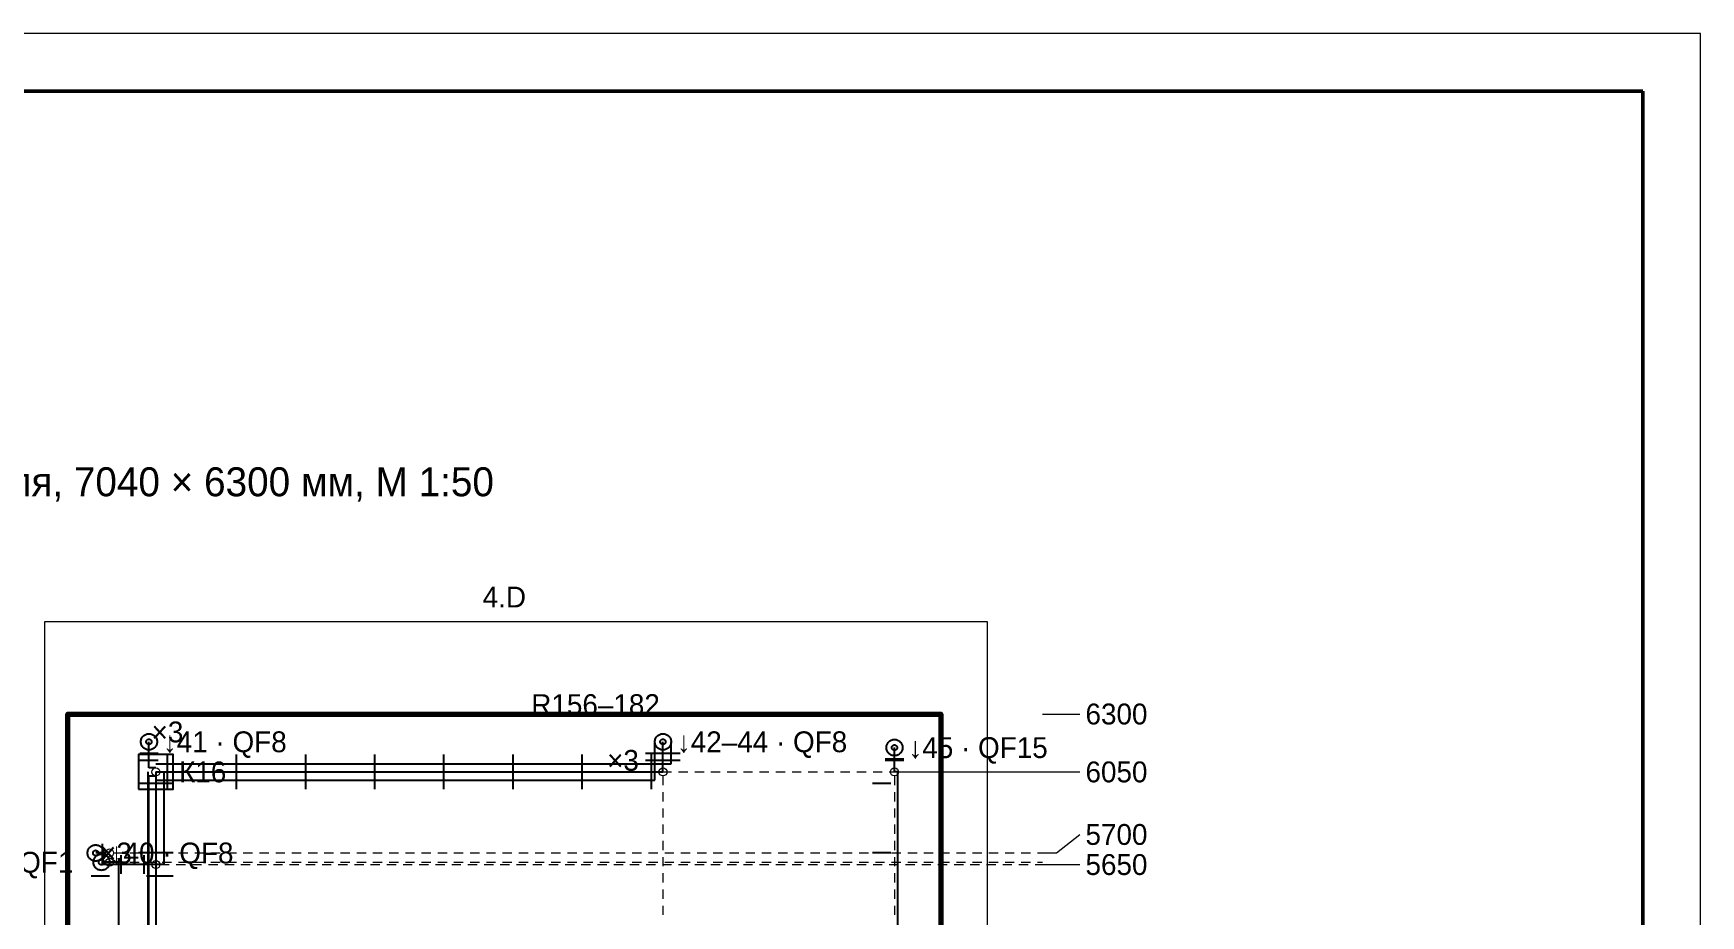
# Paper-space layout '08 Розгортки' of a CAD drawing. Header units: millimetres. Extents: x 0 to 841, y 0 to 594.
# Drawn here: x 697 to 841, y 517.8 to 594 of the extents above; entities that cross this region are included whole.
import ezdxf
from ezdxf.enums import TextEntityAlignment as Align

# ---------------------------------------------------------------- set-up
doc = ezdxf.new("R2010")
doc.units = ezdxf.units.MM
doc.linetypes.add('E_CABLE_DASH', pattern=[450, 300, -150])
for name, color, linetype in [('A-SHEET', 7, 'Continuous'), ('E-ELEV', 7, 'Continuous'), ('M-FIX', 7, 'Continuous'), ('W-BOX', 1, 'Continuous'), ('W-CABLE-DEVICE', 1, 'E_CABLE_DASH'), ('W-CABLE-LIGHT', 1, 'E_CABLE_DASH'), ('W-CABLE-SOCKET', 1, 'E_CABLE_DASH')]:
    doc.layers.add(name, color=color, linetype=linetype)
doc.styles.add('PLEX_LIGHT', font='IBMPlexSans-Light.ttf')

psp = doc.layouts.new('08 Розгортки')

# ---------------------------------------------------------------- linework, layer by layer
at = {"layer": 'A-SHEET', "lineweight": 18}
for p, q in [((841, 594), (0, 594)), ((841, 0), (841, 594))]:
    psp.add_line(p, q, dxfattribs=at)
at = {"layer": 'A-SHEET', "lineweight": 50}
for p, q in [((836, 589), (20, 589)), ((836, 5), (836, 589))]:
    psp.add_line(p, q, dxfattribs=at)
at = {"layer": 'E-ELEV', "lineweight": 13, "true_color": 0x29251f}
for p, q in [((784.16, 535.23), (785.36, 535.23)), ((785.36, 535.23), (787.36, 535.23)), ((784.16, 530.23), (785.36, 530.23)), ((785.36, 530.23), (787.36, 530.23)), ((785.36, 523.23), (787.36, 524.83)), ((784.16, 523.23), (785.36, 523.23)), ((784.16, 522.23), (785.36, 522.23)), ((785.36, 522.23), (787.36, 522.23))]:
    psp.add_line(p, q, dxfattribs=at)
at = {"layer": 'E-ELEV', "lineweight": 13, "true_color": 0xd9d3c8}
for p, q in [((707.91, 530.23), (708.71, 530.23)), ((709.31, 530.23), (710.11, 530.23)), ((710.71, 530.23), (711.51, 530.23)), ((712.11, 530.23), (712.91, 530.23)), ((713.51, 530.23), (714.31, 530.23)), ((714.91, 530.23), (715.71, 530.23)), ((716.31, 530.23), (717.11, 530.23)), ((717.71, 530.23), (718.51, 530.23)), ((719.11, 530.23), (719.91, 530.23)), ((720.51, 530.23), (721.31, 530.23)), ((721.91, 530.23), (722.71, 530.23)), ((723.31, 530.23), (724.11, 530.23)), ((724.71, 530.23), (725.51, 530.23)), ((726.11, 530.23), (726.91, 530.23)), ((727.51, 530.23), (728.31, 530.23)), ((728.91, 530.23), (729.71, 530.23)), ((730.31, 530.23), (731.11, 530.23)), ((731.71, 530.23), (732.51, 530.23)), ((733.11, 530.23), (733.91, 530.23)), ((734.51, 530.23), (735.31, 530.23)), ((735.91, 530.23), (736.71, 530.23)), ((737.31, 530.23), (738.11, 530.23)), ((738.71, 530.23), (739.51, 530.23)), ((740.11, 530.23), (740.91, 530.23)), ((741.51, 530.23), (742.31, 530.23)), ((742.91, 530.23), (743.71, 530.23)), ((744.31, 530.23), (745.11, 530.23)), ((745.71, 530.23), (746.51, 530.23)), ((747.11, 530.23), (747.91, 530.23)), ((748.51, 530.23), (749.31, 530.23)), ((749.91, 530.23), (750.71, 530.23)), ((751.31, 530.23), (752.11, 530.23)), ((752.71, 530.23), (753.51, 530.23)), ((754.11, 530.23), (754.91, 530.23)), ((755.51, 530.23), (756.31, 530.23)), ((756.91, 530.23), (757.71, 530.23)), ((758.31, 530.23), (759.11, 530.23)), ((759.71, 530.23), (760.51, 530.23)), ((761.11, 530.23), (761.91, 530.23)), ((762.51, 530.23), (763.31, 530.23)), ((763.91, 530.23), (764.71, 530.23)), ((765.31, 530.23), (766.11, 530.23)), ((766.71, 530.23), (767.51, 530.23)), ((768.11, 530.23), (768.91, 530.23)), ((769.51, 530.23), (770.31, 530.23)), ((770.91, 530.23), (771.71, 530.23)), ((771.71, 530.23), (772.51, 530.23)), ((772.31, 530.23), (773.11, 530.23)), ((773.11, 530.23), (773.91, 530.23)), ((773.71, 530.23), (774.51, 530.23)), ((774.51, 530.23), (775.31, 530.23)), ((775.11, 530.23), (775.91, 530.23)), ((775.91, 530.23), (776.71, 530.23)), ((776.51, 530.23), (777.31, 530.23)), ((777.31, 530.23), (778.11, 530.23)), ((777.91, 530.23), (778.71, 530.23)), ((778.71, 530.23), (779.51, 530.23)), ((779.31, 530.23), (780.11, 530.23)), ((780.11, 530.23), (780.91, 530.23)), ((780.71, 530.23), (781.51, 530.23)), ((781.51, 530.23), (782.31, 530.23)), ((782.11, 530.23), (782.91, 530.23)), ((782.91, 530.23), (783.71, 530.23)), ((783.51, 530.23), (784.16, 530.23)), ((707.56, 529.88), (707.56, 529.08)), ((751.36, 529.88), (751.36, 529.08)), ((771.36, 529.88), (771.36, 529.08)), ((707.56, 528.48), (707.56, 527.68)), ((751.36, 528.48), (751.36, 527.68)), ((771.36, 528.48), (771.36, 527.68)), ((707.56, 527.08), (707.56, 526.28)), ((751.36, 527.08), (751.36, 526.28)), ((771.36, 527.08), (771.36, 526.28)), ((707.56, 525.68), (707.56, 524.88)), ((707.56, 524.28), (707.56, 523.48)), ((751.36, 525.68), (751.36, 524.88)), ((751.36, 524.28), (751.36, 523.48)), ((771.36, 525.68), (771.36, 524.88)), ((771.36, 524.28), (771.36, 523.48)), ((703.91, 523.23), (704.71, 523.23)), ((705.31, 523.23), (706.11, 523.23)), ((706.71, 523.23), (707.51, 523.23)), ((707.56, 522.88), (707.56, 522.08)), ((708.11, 523.23), (708.91, 523.23)), ((709.51, 523.23), (710.31, 523.23)), ((710.91, 523.23), (711.71, 523.23)), ((712.31, 523.23), (713.11, 523.23)), ((713.71, 523.23), (714.51, 523.23)), ((715.11, 523.23), (715.91, 523.23)), ((716.51, 523.23), (717.31, 523.23)), ((717.91, 523.23), (718.71, 523.23)), ((719.31, 523.23), (720.11, 523.23)), ((720.71, 523.23), (721.51, 523.23)), ((722.11, 523.23), (722.91, 523.23)), ((723.51, 523.23), (724.31, 523.23)), ((724.91, 523.23), (725.71, 523.23)), ((726.31, 523.23), (727.11, 523.23)), ((727.71, 523.23), (728.51, 523.23)), ((729.11, 523.23), (729.91, 523.23)), ((730.51, 523.23), (731.31, 523.23)), ((731.91, 523.23), (732.71, 523.23)), ((733.31, 523.23), (734.11, 523.23)), ((734.71, 523.23), (735.51, 523.23)), ((736.11, 523.23), (736.91, 523.23)), ((737.51, 523.23), (738.31, 523.23)), ((738.91, 523.23), (739.71, 523.23)), ((740.31, 523.23), (741.11, 523.23)), ((741.71, 523.23), (742.51, 523.23)), ((743.11, 523.23), (743.91, 523.23)), ((744.51, 523.23), (745.31, 523.23)), ((745.91, 523.23), (746.71, 523.23)), ((747.31, 523.23), (748.11, 523.23)), ((748.71, 523.23), (749.51, 523.23)), ((750.11, 523.23), (750.91, 523.23)), ((751.36, 522.88), (751.36, 522.08)), ((751.51, 523.23), (752.31, 523.23)), ((752.91, 523.23), (753.71, 523.23)), ((754.31, 523.23), (755.11, 523.23)), ((755.71, 523.23), (756.51, 523.23)), ((757.11, 523.23), (757.91, 523.23)), ((758.51, 523.23), (759.31, 523.23)), ((759.91, 523.23), (760.71, 523.23)), ((761.31, 523.23), (762.11, 523.23)), ((762.71, 523.23), (763.51, 523.23)), ((764.11, 523.23), (764.91, 523.23)), ((765.51, 523.23), (766.31, 523.23)), ((766.91, 523.23), (767.71, 523.23)), ((768.31, 523.23), (769.11, 523.23)), ((769.71, 523.23), (770.51, 523.23)), ((771.11, 523.23), (771.91, 523.23)), ((771.36, 522.88), (771.36, 522.08)), ((772.51, 523.23), (773.31, 523.23)), ((773.91, 523.23), (774.71, 523.23)), ((775.31, 523.23), (776.11, 523.23)), ((776.71, 523.23), (777.51, 523.23)), ((778.11, 523.23), (778.91, 523.23)), ((779.51, 523.23), (780.31, 523.23)), ((780.91, 523.23), (781.71, 523.23)), ((782.31, 523.23), (783.11, 523.23)), ((783.71, 523.23), (784.16, 523.23)), ((703.91, 522.43), (704.71, 522.43)), ((705.31, 522.43), (706.11, 522.43)), ((706.71, 522.43), (707.51, 522.43)), ((707.56, 521.48), (707.56, 520.68)), ((707.91, 522.23), (708.71, 522.23)), ((708.11, 522.43), (708.91, 522.43)), ((709.31, 522.23), (710.11, 522.23)), ((709.51, 522.43), (710.31, 522.43)), ((710.71, 522.23), (711.51, 522.23)), ((710.91, 522.43), (711.71, 522.43)), ((712.11, 522.23), (712.91, 522.23)), ((712.31, 522.43), (713.11, 522.43)), ((713.51, 522.23), (714.31, 522.23)), ((713.71, 522.43), (714.51, 522.43)), ((714.91, 522.23), (715.71, 522.23)), ((715.11, 522.43), (715.91, 522.43)), ((716.31, 522.23), (717.11, 522.23)), ((716.51, 522.43), (717.31, 522.43)), ((717.71, 522.23), (718.51, 522.23)), ((717.91, 522.43), (718.71, 522.43)), ((719.11, 522.23), (719.91, 522.23)), ((719.31, 522.43), (720.11, 522.43)), ((720.51, 522.23), (721.31, 522.23)), ((720.71, 522.43), (721.51, 522.43)), ((721.91, 522.23), (722.71, 522.23)), ((722.11, 522.43), (722.91, 522.43)), ((723.31, 522.23), (724.11, 522.23)), ((723.51, 522.43), (724.31, 522.43)), ((724.71, 522.23), (725.51, 522.23)), ((724.91, 522.43), (725.71, 522.43)), ((726.11, 522.23), (726.91, 522.23)), ((726.31, 522.43), (727.11, 522.43)), ((727.51, 522.23), (728.31, 522.23)), ((727.71, 522.43), (728.51, 522.43)), ((728.91, 522.23), (729.71, 522.23)), ((729.11, 522.43), (729.91, 522.43)), ((730.31, 522.23), (731.11, 522.23)), ((730.51, 522.43), (731.31, 522.43)), ((731.71, 522.23), (732.51, 522.23)), ((731.91, 522.43), (732.71, 522.43)), ((733.11, 522.23), (733.91, 522.23)), ((733.31, 522.43), (734.11, 522.43)), ((734.51, 522.23), (735.31, 522.23)), ((734.71, 522.43), (735.51, 522.43)), ((735.91, 522.23), (736.71, 522.23)), ((736.11, 522.43), (736.91, 522.43)), ((737.31, 522.23), (738.11, 522.23)), ((737.51, 522.43), (738.31, 522.43)), ((738.71, 522.23), (739.51, 522.23)), ((738.91, 522.43), (739.71, 522.43)), ((740.11, 522.23), (740.91, 522.23)), ((740.31, 522.43), (741.11, 522.43)), ((741.51, 522.23), (742.31, 522.23)), ((741.71, 522.43), (742.51, 522.43)), ((742.91, 522.23), (743.71, 522.23)), ((743.11, 522.43), (743.91, 522.43)), ((744.31, 522.23), (745.11, 522.23)), ((744.51, 522.43), (745.31, 522.43)), ((745.71, 522.23), (746.51, 522.23)), ((745.91, 522.43), (746.71, 522.43)), ((747.11, 522.23), (747.91, 522.23)), ((747.31, 522.43), (748.11, 522.43)), ((748.51, 522.23), (749.31, 522.23)), ((748.71, 522.43), (749.51, 522.43)), ((749.91, 522.23), (750.71, 522.23)), ((750.11, 522.43), (750.91, 522.43)), ((751.31, 522.23), (752.11, 522.23)), ((751.36, 521.48), (751.36, 520.68)), ((751.51, 522.43), (752.31, 522.43)), ((752.71, 522.23), (753.51, 522.23)), ((752.91, 522.43), (753.71, 522.43)), ((754.11, 522.23), (754.91, 522.23)), ((754.31, 522.43), (755.11, 522.43)), ((755.51, 522.23), (756.31, 522.23)), ((755.71, 522.43), (756.51, 522.43)), ((756.91, 522.23), (757.71, 522.23)), ((757.11, 522.43), (757.91, 522.43)), ((758.31, 522.23), (759.11, 522.23)), ((758.51, 522.43), (759.31, 522.43)), ((759.71, 522.23), (760.51, 522.23)), ((759.91, 522.43), (760.71, 522.43)), ((761.11, 522.23), (761.91, 522.23)), ((761.31, 522.43), (762.11, 522.43)), ((762.51, 522.23), (763.31, 522.23)), ((762.71, 522.43), (763.51, 522.43)), ((763.91, 522.23), (764.71, 522.23)), ((764.11, 522.43), (764.91, 522.43)), ((765.31, 522.23), (766.11, 522.23)), ((765.51, 522.43), (766.31, 522.43)), ((766.71, 522.23), (767.51, 522.23)), ((766.91, 522.43), (767.71, 522.43)), ((768.11, 522.23), (768.91, 522.23)), ((768.31, 522.43), (769.11, 522.43)), ((769.51, 522.23), (770.31, 522.23)), ((769.71, 522.43), (770.51, 522.43)), ((770.91, 522.23), (771.71, 522.23)), ((771.11, 522.43), (771.91, 522.43)), ((771.36, 521.48), (771.36, 520.68)), ((772.31, 522.23), (773.11, 522.23)), ((772.51, 522.43), (773.31, 522.43)), ((773.71, 522.23), (774.51, 522.23)), ((773.91, 522.43), (774.71, 522.43)), ((775.11, 522.23), (775.91, 522.23)), ((775.31, 522.43), (776.11, 522.43)), ((776.51, 522.23), (777.31, 522.23)), ((776.71, 522.43), (777.51, 522.43)), ((777.91, 522.23), (778.71, 522.23)), ((778.11, 522.43), (778.91, 522.43)), ((779.31, 522.23), (780.11, 522.23)), ((779.51, 522.43), (780.31, 522.43)), ((780.71, 522.23), (781.51, 522.23)), ((780.91, 522.43), (781.71, 522.43)), ((782.11, 522.23), (782.91, 522.23)), ((782.31, 522.43), (783.11, 522.43)), ((783.51, 522.23), (784.16, 522.23)), ((783.71, 522.43), (784.16, 522.43)), ((707.56, 520.08), (707.56, 519.28)), ((751.36, 520.08), (751.36, 519.28)), ((771.36, 520.08), (771.36, 519.28)), ((707.56, 518.68), (707.56, 517.88)), ((751.36, 518.68), (751.36, 517.88)), ((771.36, 518.68), (771.36, 517.88))]:
    psp.add_line(p, q, dxfattribs=at)
psp.add_lwpolyline([(632.56, 401.23), (632.56, 485.43), (697.96, 485.43), (697.96, 543.23), (779.36, 543.23), (779.36, 401.23), (673.56, 401.23), (671.56, 401.23), (632.56, 401.23)], close=True, dxfattribs=at)
at = {"layer": 'E-ELEV', "lineweight": 70, "true_color": 0x29251f}
psp.add_lwpolyline([(634.56, 409.23), (634.56, 483.43), (699.96, 483.43), (699.96, 535.23), (775.36, 535.23), (775.36, 409.23), (673.56, 409.23), (673.56, 447.23), (681.96, 447.23), (681.96, 460.03), (663.96, 460.03), (663.96, 447.23), (671.56, 447.23), (671.56, 409.23)], close=True, dxfattribs=at)
at = {"layer": 'E-ELEV', "lineweight": 13, "true_color": 0x9a9288}
for centre in [(707.56, 530.23), (707.56, 530.23), (751.36, 530.23), (771.36, 530.23), (771.36, 530.23), (703.56, 523.23), (703.56, 522.43), (707.56, 522.23)]:
    psp.add_circle(centre, 0.35, dxfattribs=at)
at = {"layer": 'M-FIX', "lineweight": 25, "true_color": 0x29251f}
for p, q in [((707.76, 531.83), (706.16, 531.83)), ((708.56, 528.73), (708.56, 531.73)), ((714.53, 528.73), (714.53, 531.73)), ((720.5, 528.73), (720.5, 531.73)), ((726.47, 528.73), (726.47, 531.73)), ((732.44, 528.73), (732.44, 531.73)), ((738.41, 528.73), (738.41, 531.73)), ((744.38, 528.73), (744.38, 531.73)), ((752.86, 531.83), (749.86, 531.83)), ((750.36, 528.73), (750.36, 531.73)), ((707.76, 531.23), (706.16, 531.23)), ((752.86, 531.23), (749.86, 531.23)), ((772.16, 531.33), (770.56, 531.33)), ((772.16, 531.23), (770.56, 531.23)), ((709.06, 529.23), (706.06, 529.23)), ((707.76, 529.23), (706.16, 529.23)), ((771.06, 529.23), (769.46, 529.23)), ((702.96, 522.43), (702.96, 524.03)), ((704.56, 521.43), (704.56, 523.03)), ((709.06, 523.23), (706.06, 523.23)), ((707.76, 523.23), (706.16, 523.23)), ((706.56, 521.43), (706.56, 523.03)), ((771.06, 523.23), (769.46, 523.23)), ((703.56, 521.23), (701.96, 521.23)), ((709.06, 521.23), (706.76, 521.23))]:
    psp.add_line(p, q, dxfattribs=at)
at = {"layer": 'W-BOX', "lineweight": 25, "true_color": 0xb3261e}
psp.add_lwpolyline([(706.06, 528.73), (709.06, 528.73), (709.06, 531.73), (706.06, 531.73)], close=True, dxfattribs=at)
at = {"layer": 'W-CABLE-DEVICE', "lineweight": 25, "true_color": 0x76b7b2}
psp.add_lwpolyline([(632.56, 441.03), (660.96, 441.03), (660.96, 480.43), (771.66, 480.43), (771.66, 530.23), (771.36, 530.23), (771.36, 532.33)], dxfattribs=at)
for radius in [0.7, 0.233]:
    psp.add_circle((771.36, 532.33), radius, dxfattribs=at)
at = {"layer": 'W-CABLE-LIGHT', "lineweight": 25, "true_color": 0xf28e2b}
psp.add_lwpolyline([(685.56, 469.88), (704.36, 469.88), (704.36, 522.43), (702.86, 522.43)], dxfattribs=at)
for radius in [0.7, 0.233]:
    psp.add_circle((702.86, 522.43), radius, dxfattribs=at)
at = {"layer": 'W-CABLE-SOCKET', "lineweight": 25, "true_color": 0x4e79a7}
for points in [[(707.56, 530.58), (706.96, 530.58), (706.96, 532.83)], [(707.56, 529.53), (750.66, 529.53), (750.66, 532.83)], [(707.56, 530.23), (751.36, 530.23), (751.36, 532.83)], [(707.56, 530.93), (752.06, 530.93), (752.06, 532.83)], [(706.86, 530.23), (706.86, 496.23), (702.96, 496.23), (702.96, 496.03), (702.36, 496.03)], [(707.56, 530.23), (707.56, 510.23), (702.96, 510.23), (702.96, 510.03), (702.36, 510.03)], [(708.26, 530.23), (708.26, 522.23), (702.96, 522.23), (702.96, 523.23), (702.36, 523.23)], [(632.56, 438.23), (659.56, 438.23), (659.56, 478.33), (706.96, 478.33), (706.96, 529.88), (707.56, 529.88)]]:
    psp.add_lwpolyline(points, dxfattribs=at)
for centre, radius in [((706.96, 532.83), 0.7), ((706.96, 532.83), 0.233), ((751.36, 532.83), 0.7), ((751.36, 532.83), 0.233), ((702.36, 523.23), 0.7), ((702.36, 523.23), 0.233)]:
    psp.add_circle(centre, radius, dxfattribs=at)

# ---------------------------------------------------------------- texts
at = {"layer": 'E-ELEV', "true_color": 0x29251f, "style": 'PLEX_LIGHT'}
for s, height, p in [('Кухня-вітальня, коридор, передпокій — стеля, 7040 × 6300 мм, М 1:50', 2.5, (627.76, 555.28)), ('6300', 1.8, (787.86, 535.23)), ('6050', 1.8, (787.86, 530.23)), ('5700', 1.8, (787.86, 524.83)), ('5650', 1.8, (787.86, 522.23))]:
    psp.add_text(s, height=height, dxfattribs=at).set_placement(p, align=Align.MIDDLE_LEFT)
at = {"layer": 'E-ELEV', "true_color": 0x9a9288, "style": 'PLEX_LIGHT'}
psp.add_text('4.D', height=1.8, dxfattribs=at).set_placement((737.66, 545.33), align=Align.MIDDLE_CENTER)
at = {"layer": 'M-FIX', "true_color": 0x29251f, "style": 'PLEX_LIGHT'}
for s, p in [('R156–182', (745.54, 536.04)), ('×3', (708.56, 533.68)), ('×3', (747.91, 531.23)), ('×3', (704.11, 523.23))]:
    psp.add_text(s, height=1.8, dxfattribs=at).set_placement(p, align=Align.MIDDLE_CENTER)
at = {"layer": 'W-BOX', "true_color": 0xb3261e, "style": 'PLEX_LIGHT'}
psp.add_text('К16', height=1.8, dxfattribs=at).set_placement((709.56, 530.23), align=Align.MIDDLE_LEFT)
at = {"layer": 'W-CABLE-DEVICE', "true_color": 0x29251f, "style": 'PLEX_LIGHT'}
psp.add_text('↓45 · QF15', height=1.8, dxfattribs=at).set_placement((772.56, 532.33), align=Align.MIDDLE_LEFT)
at = {"layer": 'W-CABLE-LIGHT', "true_color": 0x29251f, "style": 'PLEX_LIGHT'}
psp.add_text('↓39 · QF1', height=1.8, dxfattribs=at).set_placement((689.73, 522.43), align=Align.MIDDLE_LEFT)
at = {"layer": 'W-CABLE-SOCKET', "true_color": 0x29251f, "style": 'PLEX_LIGHT'}
for s, p in [('↓41 · QF8', (708.16, 532.83)), ('↓42–44 · QF8', (752.56, 532.83)), ('↓40 · QF8', (703.56, 523.23))]:
    psp.add_text(s, height=1.8, dxfattribs=at).set_placement(p, align=Align.MIDDLE_LEFT)

doc.saveas('drawing.dxf')
